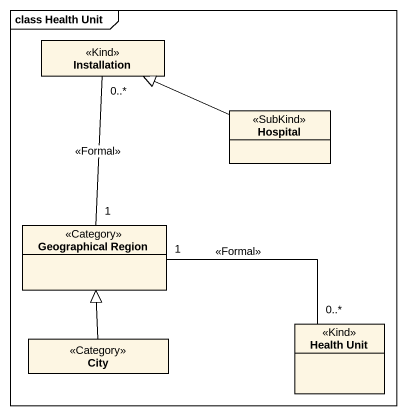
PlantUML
@startuml
mainframe class Health Unit
hide circle
hide empty members
class Installation <<Kind>>
class Hospital <<SubKind>>
class "Geographical Region" as Geographical_Region <<Category>>
class City <<Category>>
class "Health Unit" as Health_Unit <<Kind>>
Installation "0..*" -- "1" Geographical_Region : <<Formal>>
Hospital -left-|> Installation
Geographical_Region "1" -right- "0..*" Health_Unit : <<Formal>>
City -up-|> Geographical_Region
@enduml
